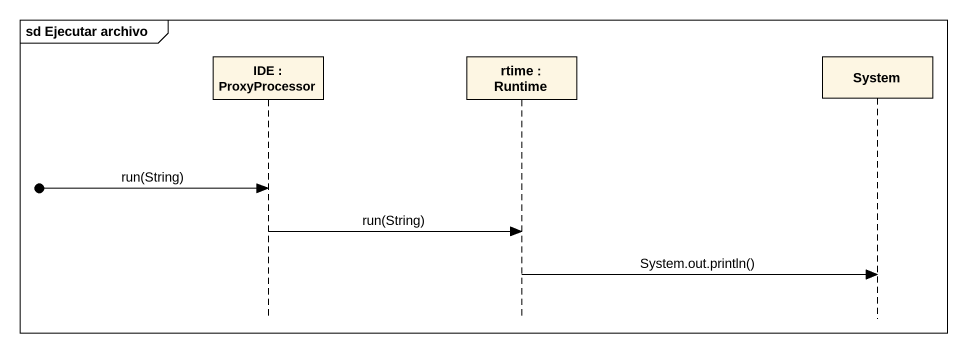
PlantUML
@startuml
mainframe sd Ejecutar archivo
hide footbox
participant "IDE : ProxyProcessor" as IDE
participant "rtime : Runtime" as rtime
participant System

[o-> IDE : run(String)
IDE -> rtime : run(String)
rtime -> System : System.out.println()
@enduml
